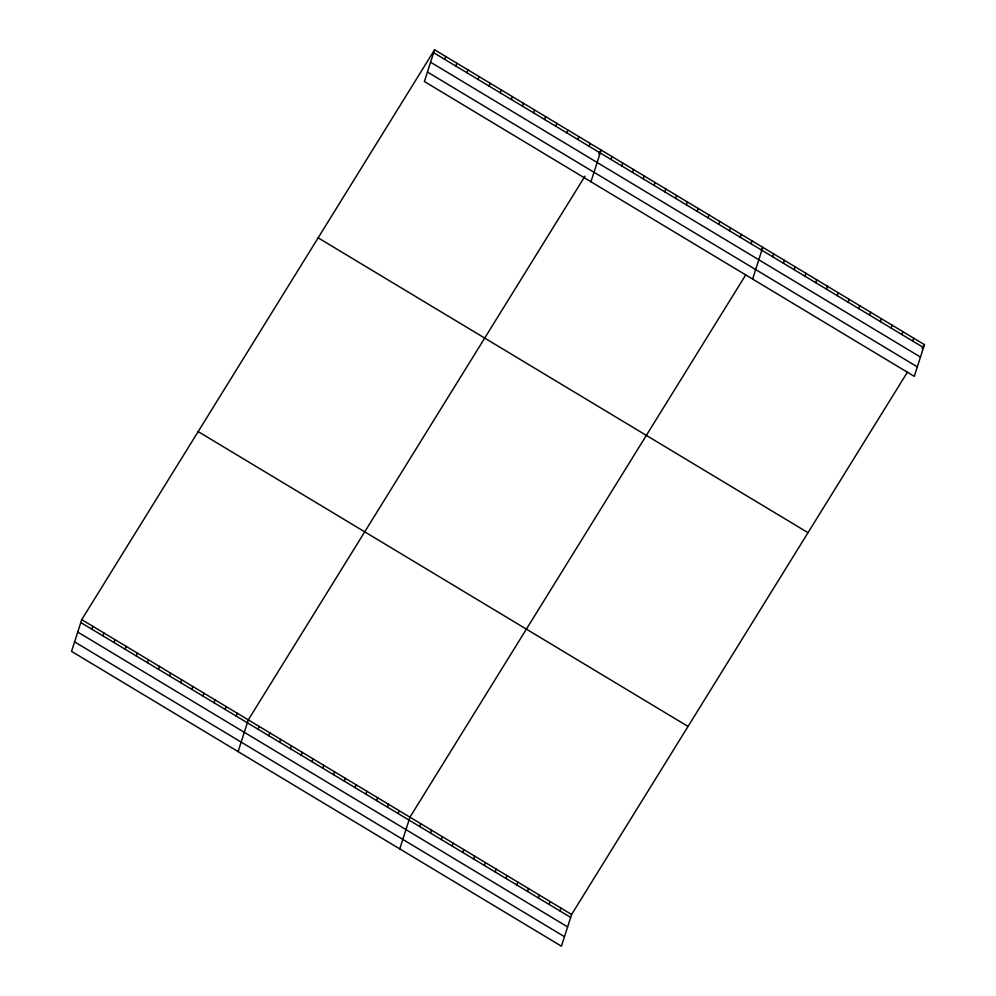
<?xml version="1.0" encoding="UTF-8"?>
<svg xmlns="http://www.w3.org/2000/svg" width="996" height="996" viewBox="0 0 996 996"><rect width="100%" height="100%" fill="white"/><g stroke="black" fill="none" stroke-linecap="round" stroke-linejoin="round"><path stroke-width="1.49" d="M434.58 49.8L424.396 81.523L914.266 376.364L924.45 344.641L434.58 49.8L81.734 619.637L71.55 651.359L561.42 946.2L571.604 914.477L907.468 372.068M91.906 629.235L92.84 626.322M103.011 635.921L103.945 632.995M114.117 642.607L115.05 639.681M125.222 649.28L126.156 646.367M136.328 655.966L137.261 653.052M147.42 662.651L148.367 659.738M158.526 669.337L159.46 666.411M169.631 676.01L170.565 673.097M180.737 682.696L181.67 679.782M191.842 689.381L192.776 686.468M202.947 696.067L203.881 693.141M214.04 702.753L214.987 699.827M225.146 709.426L226.092 706.513M444.751 59.399L445.685 56.486M236.251 716.112L237.185 713.198M455.857 66.085L456.791 63.171M238.106 751.607L248.29 719.884L584.963 176.168M466.962 72.77L467.896 69.845M258.138 729.284L259.072 726.37M478.055 79.456L479.001 76.53M268.908 735.77L269.854 732.857M489.161 86.129L490.107 83.216M279.689 742.257L280.623 739.343M500.266 92.815L501.2 89.901M290.471 748.743L291.405 745.83M511.371 99.5L512.305 96.587M301.24 755.229L302.174 752.316M312.022 761.716L312.956 758.803M522.477 106.186L523.41 103.26M322.791 768.202L323.737 765.289M533.582 112.859L534.516 109.946M333.573 774.689L334.507 771.776M544.688 119.545L545.621 116.632M344.355 781.175L345.288 778.262M555.78 126.231L556.727 123.317M355.124 787.662L356.058 784.748M566.886 132.916L567.82 129.99M365.906 794.148L366.839 791.235M577.991 139.602L578.925 136.676M376.675 800.635L377.621 797.721M589.097 146.275L590.03 143.362M387.456 807.121L388.39 804.208M590.952 181.77L601.136 150.047L598.708 153.969M398.238 813.608L399.172 810.694M610.971 159.447L611.918 156.534M399.757 848.903L409.954 817.181L745.805 274.772M621.753 165.934L622.687 163.02M419.789 826.58L420.723 823.667M632.535 172.42L633.468 169.507M430.571 833.067L431.505 830.154M643.304 178.906L644.25 175.993M441.34 839.553L442.274 836.64M654.086 185.393L655.019 182.48M452.122 846.04L453.055 843.126M664.867 191.879L665.801 188.966M462.891 852.526L463.837 849.613M675.637 198.366L676.57 195.453M473.673 859.013L474.606 856.099M686.418 204.852L687.352 201.939M484.454 865.499L485.388 862.586M697.188 211.339L698.134 208.425M495.224 871.986L496.17 869.072M707.969 217.825L708.903 214.912M506.005 878.472L506.939 875.559M718.751 224.312L719.685 221.398M516.787 884.958L517.721 882.045M729.52 230.798L730.466 227.885M527.556 891.445L528.49 888.532M740.302 237.285L741.236 234.371M538.338 897.931L539.272 895.018M751.084 243.771L752.017 240.858M549.107 904.418L550.053 901.505M752.603 279.067L762.787 247.344L761.168 249.959M559.889 910.904L560.823 907.991M772.635 256.744L773.568 253.831M783.404 263.23L784.35 260.317M794.186 269.717L795.119 266.804M804.967 276.203L805.901 273.29M815.736 282.69L816.67 279.776M826.518 289.176L827.452 286.263M837.287 295.663L838.234 292.749M848.069 302.149L849.003 299.236M858.851 308.636L859.785 305.722M869.62 315.122L870.566 312.209M880.402 321.608L881.336 318.695M891.183 328.095L892.117 325.182M901.953 334.581L902.886 331.668M912.734 341.068L913.668 338.154M922.022 348.563L924.45 344.641M433.646 52.713L923.504 347.554M430.596 62.225L920.453 357.066M427.446 72.023L917.316 366.864M318.147 237.845L808.005 532.686M198.179 431.592L688.037 726.433M81.734 619.637L571.604 914.477M80.801 622.55L570.671 917.391M77.75 632.062L567.608 926.903M74.6 641.86L564.471 936.688"/></g></svg>
